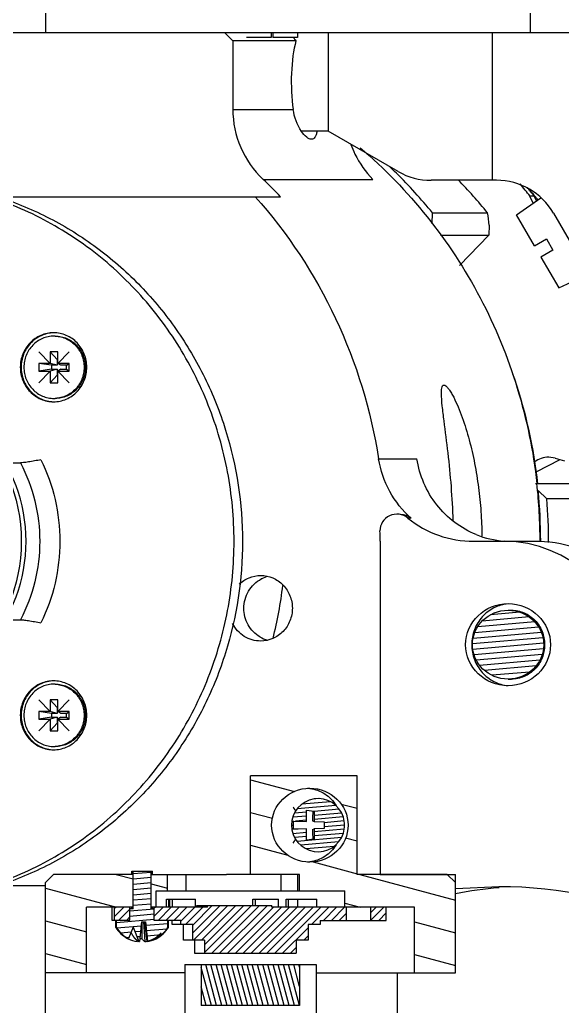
# Model space of a CAD drawing. Header units: millimetres. Extents: x 0 to 841, y 0 to 594.
# Drawn here: x 423.26 to 439.8, y 217.89 to 247.95 of the extents above; entities that cross this region are included whole.
import ezdxf

# ---------------------------------------------------------------- set-up
doc = ezdxf.new("R2010")
doc.units = ezdxf.units.MM
doc.header["$LTSCALE"] = 46.255
doc.layers.get('0').update_dxf_attribs({"linetype": 'CONTINUOUS'})
doc.layers.add('AXIS', color=7, linetype='CONTINUOUS')
doc.layers.add('COSMETIC', color=7, linetype='CONTINUOUS')
doc.styles.get("Standard").update_dxf_attribs({"font": 'txt', "width": 0.85})
doc.dimstyles.get("Standard").update_dxf_attribs({"dimtxt": 3.5, "dimasz": 3.5, "dimexe": 1.5, "dimexo": 1, "dimtad": 1, "dimtxsty": 'STANDARD', "dimcen": 0.09, "dimadec": 0, "dimazin": 0, "dimtol": 1, "dimtp": 0.01, "dimtm": 0.01, "dimtfac": 1, "dimtofl": 0, "dimtmove": 0, "dimatfit": 3, "dimfxl": 1, "dimtolj": 1, "dimarcsym": 0})

msp = doc.modelspace()

# ---------------------------------------------------------------- linework, layer by layer
at = {"color": 7, "linetype": 'CONTINUOUS'}
for p, q in [((424.05, 249.555), (424.05, 247.555)), ((438.825, 247.555), (438.825, 249.555)), ((408.078, 247.555), (440.825, 247.555)), ((429.498, 247.555), (429.756, 247.305)), ((430.925, 247.555), (430.925, 247.405)), ((430.975, 247.555), (430.975, 247.405)), ((431.725, 247.555), (431.725, 247.405)), ((432.663, 247.555), (432.663, 244.555)), ((437.663, 247.555), (437.663, 243.055)), ((431.679, 247.305), (429.756, 247.305)), ((429.756, 247.305), (429.756, 245.217)), ((429.756, 245.217), (431.595, 245.217)), ((434.797, 243.323), (432.663, 244.555)), ((430.68, 243.083), (434.024, 243.083)), ((437.797, 243.055), (435.797, 243.055)), ((422.525, 242.555), (431.208, 242.555)), ((438.403, 242.005), (439.145, 242.524)), ((438.944, 242.571), (438.814, 242.571)), ((438.909, 242.359), (438.814, 242.571)), ((439.008, 242.428), (438.944, 242.571)), ((435.828, 241.73), (435.842, 242.064)), ((435.842, 242.064), (437.524, 242.064)), ((438.947, 241.063), (438.403, 242.005)), ((439.529, 242.055), (445.682, 231.397)), ((437.574, 241.691), (437.561, 241.387)), ((436.084, 241.387), (437.561, 241.387)), ((437.561, 241.387), (436.668, 240.462)), ((438.947, 241.063), (439.315, 241.276)), ((439.315, 241.276), (439.515, 240.929)), ((439.515, 240.929), (439.147, 240.717)), ((439.147, 240.717), (439.691, 239.775)), ((439.691, 239.775), (440.601, 240.199)), ((424.419, 237.833), (424.189, 237.833)), ((424.402, 237.596), (424.189, 237.833)), ((424.189, 237.833), (424.189, 237.477)), ((424.419, 237.477), (424.419, 237.833)), ((424.419, 237.596), (424.402, 237.596)), ((424.402, 237.596), (424.402, 237.418)), ((424.189, 237.477), (423.845, 237.477)), ((424.23, 237.418), (423.845, 237.477)), ((423.845, 237.477), (423.845, 237.24)), ((424.23, 237.299), (423.845, 237.24)), ((423.845, 237.24), (424.189, 237.24)), ((424.402, 237.418), (424.189, 237.477)), ((424.402, 237.299), (424.189, 237.24)), ((424.189, 237.24), (424.189, 236.883)), ((424.402, 237.418), (424.23, 237.418)), ((424.23, 237.418), (424.23, 237.299)), ((424.23, 237.299), (424.402, 237.299)), ((424.402, 237.299), (424.402, 237.121)), ((424.763, 237.477), (424.419, 237.477)), ((424.517, 237.418), (424.419, 237.477)), ((424.517, 237.299), (424.419, 237.24)), ((424.419, 237.24), (424.763, 237.24)), ((424.419, 236.883), (424.419, 237.24)), ((424.689, 237.418), (424.517, 237.418)), ((424.517, 237.299), (424.689, 237.299)), ((424.689, 237.418), (424.763, 237.477)), ((424.689, 237.299), (424.689, 237.418)), ((424.689, 237.299), (424.763, 237.24)), ((424.763, 237.24), (424.763, 237.477)), ((424.402, 237.121), (424.189, 236.883)), ((424.402, 237.121), (424.419, 237.121)), ((424.189, 236.883), (424.419, 236.883)), ((434.201, 234.569), (435.366, 234.569)), ((438.999, 234.171), (439.734, 234.545)), ((439.584, 234.59), (439.385, 234.619)), ((439.584, 234.59), (439.863, 234.507)), ((440.595, 233.805), (438.982, 233.805)), ((439.329, 233.347), (439.064, 233.599)), ((441.012, 233.347), (439.329, 233.347)), ((435.19, 232.763), (435.093, 232.763)), ((437.097, 232.055), (439.089, 232.055)), ((438.147, 229.955), (438.247, 229.955)), ((438.147, 227.855), (438.247, 227.855)), ((424.419, 227.227), (424.189, 227.227)), ((424.402, 226.989), (424.189, 227.227)), ((424.189, 227.227), (424.189, 226.87)), ((424.419, 226.989), (424.402, 226.989)), ((424.402, 226.989), (424.402, 226.811)), ((424.419, 226.87), (424.419, 227.227)), ((424.189, 226.87), (423.845, 226.87)), ((424.23, 226.811), (423.845, 226.87)), ((423.845, 226.87), (423.845, 226.633)), ((424.23, 226.692), (423.845, 226.633)), ((424.402, 226.811), (424.189, 226.87)), ((424.402, 226.692), (424.189, 226.633)), ((424.402, 226.811), (424.23, 226.811)), ((424.23, 226.811), (424.23, 226.692)), ((424.23, 226.692), (424.402, 226.692)), ((424.402, 226.692), (424.402, 226.514)), ((424.763, 226.87), (424.419, 226.87)), ((424.517, 226.811), (424.419, 226.87)), ((424.517, 226.692), (424.419, 226.633)), ((424.689, 226.811), (424.517, 226.811)), ((424.517, 226.692), (424.689, 226.692)), ((424.689, 226.811), (424.763, 226.87)), ((424.689, 226.692), (424.689, 226.811)), ((424.689, 226.692), (424.763, 226.633)), ((424.763, 226.633), (424.763, 226.87)), ((423.845, 226.633), (424.189, 226.633)), ((424.189, 226.633), (424.189, 226.277)), ((424.402, 226.514), (424.189, 226.277)), ((424.402, 226.514), (424.419, 226.514)), ((424.419, 226.633), (424.763, 226.633)), ((424.419, 226.277), (424.419, 226.633)), ((424.189, 226.277), (424.419, 226.277)), ((433.542, 224.905), (430.292, 224.905)), ((430.292, 221.905), (430.292, 224.905)), ((433.542, 221.905), (433.542, 224.905)), ((432.005, 223.859), (432.234, 223.836)), ((432.005, 223.519), (432.005, 223.859)), ((432.234, 223.836), (432.234, 223.513)), ((431.61, 223.529), (432.005, 223.519)), ((431.61, 223.281), (431.61, 223.529)), ((432.185, 223.542), (432.234, 223.513)), ((432.234, 223.513), (432.537, 223.505)), ((432.537, 223.505), (432.537, 223.305)), ((432.005, 223.291), (431.61, 223.281)), ((432.005, 222.951), (432.005, 223.291)), ((432.185, 223.268), (432.234, 223.297)), ((432.537, 223.305), (432.234, 223.297)), ((432.234, 223.297), (432.234, 222.974)), ((432.234, 222.974), (432.005, 222.951)), ((424.292, 221.905), (424.042, 221.655)), ((426.717, 221.905), (424.292, 221.905)), ((426.678, 222.005), (427.303, 222.005)), ((426.678, 221.905), (426.678, 222.005)), ((426.717, 220.855), (426.717, 222.005)), ((427.265, 220.855), (427.265, 222.005)), ((427.265, 221.905), (429.558, 221.905)), ((427.303, 221.905), (427.303, 222.005)), ((427.768, 221.405), (427.768, 221.905)), ((428.326, 221.905), (428.326, 221.405)), ((431.792, 221.905), (430.292, 221.905)), ((431.224, 221.905), (431.224, 221.405)), ((431.741, 221.405), (431.741, 221.905)), ((431.792, 221.405), (431.792, 221.905)), ((436.292, 221.905), (433.542, 221.905)), ((436.292, 221.905), (436.542, 221.655)), ((424.042, 218.905), (424.042, 221.655)), ((436.542, 218.905), (436.542, 221.655)), ((427.417, 221.405), (433.167, 221.405)), ((427.417, 220.905), (427.417, 221.405)), ((433.167, 220.905), (433.167, 221.405)), ((427.732, 221.155), (428.618, 221.155)), ((427.732, 220.905), (427.732, 221.155)), ((427.81, 220.905), (427.81, 221.155)), ((427.84, 220.905), (427.84, 221.155)), ((427.918, 220.905), (427.918, 221.155)), ((428.618, 220.905), (428.618, 221.155)), ((430.369, 221.155), (431.147, 221.155)), ((430.369, 220.955), (430.369, 221.155)), ((430.447, 220.955), (430.447, 221.155)), ((431.147, 220.905), (431.147, 221.155)), ((431.382, 221.155), (432.319, 221.155)), ((431.382, 220.905), (431.382, 221.155)), ((431.448, 220.905), (431.448, 221.155)), ((431.74, 220.905), (431.74, 221.155)), ((432.319, 220.905), (432.319, 221.155)), ((426.717, 220.905), (425.292, 220.905)), ((425.292, 218.905), (425.292, 220.905)), ((426.079, 220.505), (426.079, 220.905)), ((426.151, 220.505), (426.151, 220.905)), ((426.62, 220.505), (426.62, 220.905)), ((426.717, 220.855), (426.62, 220.855)), ((426.678, 220.855), (426.678, 220.905)), ((428.986, 220.905), (427.265, 220.905)), ((427.361, 220.855), (427.265, 220.855)), ((427.303, 220.855), (427.303, 220.905)), ((427.361, 220.505), (427.361, 220.905)), ((428.656, 220.955), (430.947, 220.955)), ((428.656, 220.905), (428.656, 220.955)), ((428.986, 220.905), (428.986, 220.955)), ((430.947, 220.905), (430.947, 220.955)), ((435.292, 220.905), (430.947, 220.905)), ((433.223, 220.505), (433.223, 220.905)), ((433.964, 220.505), (433.964, 220.905)), ((434.433, 220.505), (434.433, 220.905)), ((435.292, 218.905), (435.292, 220.905)), ((426.62, 220.505), (426.079, 220.505)), ((426.191, 220.288), (426.191, 220.505)), ((426.205, 220.288), (426.205, 220.505)), ((426.97, 220.455), (426.909, 219.857)), ((426.97, 220.455), (427.093, 220.455)), ((426.987, 220.455), (426.983, 219.956)), ((427.033, 220.455), (427.075, 219.857)), ((427.064, 220.455), (427.136, 219.857)), ((427.093, 220.455), (427.153, 219.868)), ((428.17, 220.505), (427.361, 220.505)), ((427.777, 220.288), (427.777, 220.505)), ((427.791, 220.288), (427.791, 220.505)), ((427.911, 220.38), (427.911, 220.505)), ((428.532, 220.38), (427.911, 220.38)), ((428.17, 220.38), (428.17, 220.505)), ((428.249, 219.905), (428.249, 220.38)), ((428.532, 219.905), (428.532, 220.38)), ((432.415, 220.38), (432.052, 220.38)), ((432.052, 220.38), (432.052, 219.905)), ((432.415, 220.505), (434.433, 220.505)), ((432.415, 220.505), (432.415, 220.38)), ((426.205, 220.288), (426.191, 220.288)), ((426.719, 220.294), (426.579, 219.95)), ((426.719, 220.294), (426.886, 219.86)), ((427.777, 220.288), (427.791, 220.288)), ((426.565, 219.944), (426.542, 219.956)), ((426.856, 219.938), (426.846, 219.857)), ((428.895, 219.905), (428.249, 219.905)), ((428.587, 219.905), (428.587, 219.5)), ((428.895, 219.905), (428.895, 219.5)), ((432.052, 219.905), (431.69, 219.905)), ((431.69, 219.905), (431.69, 219.5)), ((428.587, 219.5), (431.69, 219.5)), ((428.292, 218.905), (424.042, 218.905)), ((428.292, 219.155), (432.292, 219.155)), ((428.292, 219.155), (428.292, 217.405)), ((428.792, 219.155), (428.792, 217.905)), ((431.792, 219.155), (431.792, 217.905)), ((432.292, 219.155), (432.292, 217.405)), ((432.292, 218.905), (436.542, 218.905)), ((431.792, 217.905), (428.792, 217.905))]:
    msp.add_line(p, q, dxfattribs=at)
at = {"color": 2, "linetype": 'CONTINUOUS'}
for p, q in [((438.786, 229.749), (437.361, 229.625)), ((438.506, 229.893), (437.611, 229.814)), ((439.077, 229.439), (437.132, 229.269)), ((438.959, 229.597), (437.22, 229.445)), ((439.208, 229.115), (437.064, 228.927)), ((439.158, 229.279), (437.083, 229.097)), ((439.229, 228.949), (437.074, 228.76)), ((439.224, 228.781), (437.11, 228.596)), ((439.189, 228.61), (437.177, 228.434)), ((439.118, 228.436), (437.278, 228.275)), ((439, 228.258), (437.428, 228.12)), ((438.802, 228.072), (437.658, 227.972)), ((430.292, 224.789), (431.637, 224.429)), ((432.891, 224.008), (431.721, 223.905)), ((432.736, 224.119), (431.86, 224.042)), ((432.385, 224.213), (432.197, 224.196)), ((433.059, 224.048), (433.542, 223.918)), ((430.292, 223.793), (430.962, 223.614)), ((432.005, 223.681), (431.583, 223.644)), ((432.005, 223.806), (431.635, 223.773)), ((432.999, 223.893), (432.234, 223.826)), ((433.074, 223.775), (432.234, 223.701)), ((431.61, 223.397), (431.547, 223.392)), ((431.61, 223.522), (431.555, 223.517)), ((432.005, 223.557), (431.669, 223.527)), ((433.124, 223.654), (432.234, 223.577)), ((433.149, 223.532), (432.537, 223.478)), ((433.157, 223.408), (432.537, 223.354)), ((431.747, 223.285), (431.558, 223.268)), ((432.005, 223.183), (431.589, 223.146)), ((433.15, 223.283), (432.234, 223.203)), ((433.125, 223.156), (432.234, 223.078)), ((430.292, 222.798), (431.434, 222.492)), ((432.005, 223.058), (431.64, 223.026)), ((433.069, 223.027), (431.718, 222.909)), ((432.98, 222.894), (431.829, 222.794)), ((433.192, 223.017), (433.542, 222.923)), ((432.84, 222.758), (431.991, 222.683)), ((432.202, 222.286), (433.542, 221.927)), ((426.195, 221.905), (426.717, 221.765)), ((427.265, 221.967), (426.717, 221.919)), ((433.625, 221.905), (436.542, 221.123)), ((427.265, 221.806), (426.717, 221.758)), ((427.265, 221.645), (426.717, 221.597)), ((427.265, 221.618), (427.768, 221.483)), ((424.042, 221.486), (426.212, 220.905)), ((427.265, 221.484), (426.717, 221.436)), ((427.265, 221.324), (426.717, 221.276)), ((427.265, 221.163), (426.717, 221.115)), ((427.265, 221.002), (426.717, 220.954)), ((433.167, 221.032), (433.642, 220.905)), ((426.194, 220.905), (426.151, 220.862)), ((426.435, 220.905), (426.151, 220.622)), ((426.62, 220.85), (426.275, 220.505)), ((427.361, 220.849), (426.62, 220.784)), ((427.361, 220.688), (426.62, 220.624)), ((427.396, 220.905), (427.361, 220.871)), ((427.636, 220.905), (427.361, 220.631)), ((427.876, 220.905), (427.476, 220.505)), ((428.116, 220.905), (427.716, 220.505)), ((428.356, 220.905), (427.956, 220.505)), ((428.597, 220.905), (428.17, 220.478)), ((428.837, 220.905), (428.312, 220.38)), ((429.127, 220.955), (428.532, 220.36)), ((429.367, 220.955), (428.532, 220.12)), ((429.607, 220.955), (428.557, 219.905)), ((429.848, 220.955), (428.798, 219.905)), ((430.088, 220.955), (428.895, 219.762)), ((430.328, 220.955), (428.895, 219.522)), ((430.568, 220.955), (429.113, 219.5)), ((430.808, 220.955), (429.353, 219.5)), ((430.999, 220.905), (429.594, 219.5)), ((431.239, 220.905), (429.834, 219.5)), ((431.479, 220.905), (430.074, 219.5)), ((431.719, 220.905), (430.314, 219.5)), ((431.96, 220.905), (430.555, 219.5)), ((432.2, 220.905), (430.795, 219.5)), ((432.44, 220.905), (431.035, 219.5)), ((432.68, 220.905), (432.155, 220.38)), ((432.92, 220.905), (432.52, 220.505)), ((433.161, 220.905), (432.761, 220.505)), ((433.223, 220.727), (433.001, 220.505)), ((434.121, 220.905), (433.964, 220.748)), ((434.362, 220.905), (433.964, 220.508)), ((434.433, 220.737), (434.202, 220.505)), ((424.042, 220.491), (425.292, 220.156)), ((427.361, 220.528), (426.205, 220.426)), ((426.62, 220.61), (426.515, 220.505)), ((427.777, 220.403), (427.104, 220.344)), ((432.415, 220.399), (432.395, 220.38)), ((435.292, 220.463), (436.542, 220.128)), ((426.957, 220.331), (426.22, 220.267)), ((426.658, 220.144), (426.344, 220.117)), ((426.94, 220.169), (426.773, 220.154)), ((427.742, 220.239), (427.12, 220.185)), ((427.579, 220.064), (427.137, 220.025)), ((432.052, 220.277), (431.275, 219.5)), ((426.59, 219.977), (426.536, 219.973)), ((426.924, 220.007), (426.833, 219.999)), ((432.052, 220.037), (431.92, 219.905)), ((424.042, 219.495), (425.292, 219.16)), ((431.69, 219.675), (431.515, 219.5)), ((435.292, 219.467), (436.542, 219.132)), ((429.105, 217.905), (428.792, 219.072)), ((429.263, 217.905), (428.928, 219.155)), ((429.421, 217.905), (429.086, 219.155)), ((429.579, 217.905), (429.244, 219.155)), ((429.737, 217.905), (429.402, 219.155)), ((429.895, 217.905), (429.56, 219.155)), ((430.053, 217.905), (429.718, 219.155)), ((430.211, 217.905), (429.876, 219.155)), ((430.369, 217.905), (430.034, 219.155)), ((430.527, 217.905), (430.192, 219.155)), ((430.685, 217.905), (430.35, 219.155)), ((430.843, 217.905), (430.508, 219.155)), ((431.001, 217.905), (430.666, 219.155)), ((431.159, 217.905), (430.824, 219.155)), ((431.317, 217.905), (430.982, 219.155)), ((431.475, 217.905), (431.14, 219.155)), ((431.633, 217.905), (431.298, 219.155)), ((431.791, 217.905), (431.456, 219.155)), ((431.792, 218.489), (431.614, 219.155)), ((431.792, 219.078), (431.772, 219.155)), ((428.947, 217.905), (428.792, 218.482))]:
    msp.add_line(p, q, dxfattribs=at)
at = {"color": 7, "linetype": 'CONTINUOUS'}
msp.add_circle((418.308, 232.055), 5, dxfattribs=at)
for centre, radius, start, end in [((424.075, 232.468), 15.183, 45.369, 46.4819), ((423.984, 232.378), 15.311, 39.2413, 45.3628), ((435.797, 245.055), 2, 240, 270), ((425.658, 232.371), 15.321, 39.2423, 44.3014), ((437.797, 241.055), 2, 30, 90), ((425.713, 232.363), 16.609, 37.9231, 39.5802), ((425.842, 232.363), 16.609, 38.6226, 39.0981), ((426.535, 232.381), 16.073, 40.115, 40.4867), ((425.843, 232.364), 16.608, 38.2211, 38.6227), ((426.533, 232.379), 16.075, 39.9286, 40.115), ((426.522, 232.37), 16.089, 39.3944, 39.9286), ((425.844, 232.365), 16.607, 37.9231, 38.2211), ((426.503, 232.354), 16.114, 38.8483, 39.3944), ((327.937, 227.262), 110.582, 7.4977, 7.69246), ((424.304, 237.423), 0.886, 87.4943, 89.999), ((424.304, 237.294), 0.886, 270.001, 272.5057), ((423.063, 232.054), 16.06, 0.005, 6.3131), ((423.343, 232.055), 15.797, 0.0065, 5.6112), ((423.327, 232.055), 16.054, 359.888, 4.6155), ((438.231, 234.889), 2.834, 248.1088, 265.8287), ((419.482, 232.052), 11.873, 345.5756, 353.5221), ((424.304, 226.816), 0.886, 87.4943, 89.999), ((424.304, 226.687), 0.886, 270.001, 272.5057), ((432.355, 223.405), 0.809, 17.7197, 342.2803), ((438.907, 223.416), 6.724, 176.3879, 178.9269), ((438.697, 223.385), 6.514, 181.0322, 183.653), ((426.991, 220.781), 0.94, 211.6366, 241.4881), ((426.991, 220.781), 0.927, 212.1004, 243.6065), ((426.991, 220.781), 0.927, 280.0577, 327.8996), ((426.991, 220.781), 0.94, 297.0129, 328.3634), ((426.567, 220.004), 0.0543, 243.3379, 250.1393), ((426.959, 220.718), 0.869, 243.0323, 262.5182), ((426.991, 220.781), 0.927, 263.4871, 264.9073), ((427.023, 220.741), 0.892, 261.1685, 262.5542), ((426.866, 219.944), 0.0966, 295.0583, 296.0598), ((426.877, 220.909), 0.96, 272.4649, 276.3724), ((426.959, 220.743), 0.894, 277.4484, 281.359), ((427.023, 220.718), 0.869, 277.4818, 296.9677)]:
    msp.add_arc(centre, radius, start, end, dxfattribs=at)
for centre, major_axis, start_param, end_param in [((432.862, 245.217), (3.106, 0), -3.141593, -2.349985), ((419.404, 232.055), (16.047, 0), 0.744249, 0.791607), ((418.278, 232.055), (-5.176, 0), 8.063742, 10.785814), ((434.759, 232.381), (0.518, 0), 0.869414, 3.16198), ((437.097, 235.055), (3.106, 0), -2.272179, -1.570796), ((418.198, 232.055), (16.047, 0), 0, 0.020387), ((438.023, 228.555), (3.623, 0), 0, 1.570796), ((432.122, 223.405), (-1.035, 0), 9.175961, 9.673595)]:
    msp.add_ellipse(centre, major_axis=major_axis, ratio=0.965926, start_param=start_param, end_param=end_param, dxfattribs=at)
for centre, major_axis in [((438.147, 228.905), (-1.294, 0)), ((438.147, 228.905), (1.087, 0)), ((432.104, 223.405), (1.165, 0))]:
    msp.add_ellipse(centre, major_axis=major_axis, ratio=0.965926, dxfattribs=at)
for points, knots in [([(433.353, 244.15), (433.389, 244.05), (433.555, 243.662), (433.804, 243.309), (434.024, 243.083)], [0, 0, 0, 0, 0.25185, 1, 1, 1, 1]), ([(433.635, 244.048), (435.124, 242.787), (437.642, 239.636), (438.808, 235.78), (439.025, 233.82)], [0, 0, 0, 0, 0.497296, 1, 1, 1, 1]), ([(419.426, 221.058), (420.11, 221.075), (421.48, 221.248), (423.444, 221.91), (425.248, 222.95), (426.824, 224.329), (428.115, 225.995), (429.072, 227.886), (429.661, 229.931), (429.86, 232.055), (429.661, 234.179), (429.072, 236.224), (428.115, 238.115), (426.824, 239.781), (425.248, 241.16), (423.444, 242.2), (421.48, 242.862), (420.11, 243.035), (419.426, 243.052)], [0, 0, 0, 0, 0.061428, 0.123033, 0.184947, 0.247252, 0.309973, 0.373072, 0.436459, 0.5, 0.563541, 0.626928, 0.690027, 0.752748, 0.815053, 0.876967, 0.938572, 1, 1, 1, 1]), ([(422.531, 242.575), (423.062, 242.407), (424.103, 241.983), (425.544, 241.105), (426.835, 240.004), (427.943, 238.708), (428.843, 237.249), (429.733, 235.136), (430.226, 232.27), (429.84, 229.387), (429.029, 227.241), (428.185, 225.747), (427.126, 224.408), (425.877, 223.257), (424.47, 222.321), (423.446, 221.856), (422.921, 221.667)], [0, 0, 0, 0, 0.0615, 0.123268, 0.185354, 0.247778, 0.310525, 0.373549, 0.499759, 0.626019, 0.689102, 0.751922, 0.814428, 0.876598, 0.938441, 1, 1, 1, 1]), ([(430.44, 242.555), (431.425, 241.449), (433.085, 238.927), (433.967, 236.042), (434.201, 234.569)], [0, 0, 0, 0, 0.498083, 1, 1, 1, 1]), ([(424.291, 238.408), (424.161, 238.405), (423.898, 238.344), (423.571, 238.108), (423.353, 237.762), (423.303, 237.493), (423.303, 237.358)], [0, 0, 0, 0, 0.245989, 0.494401, 0.746061, 1, 1, 1, 1]), ([(424.304, 238.308), (424.244, 238.308), (424.123, 238.296), (423.95, 238.241), (423.79, 238.153), (423.65, 238.034), (423.536, 237.889), (423.451, 237.724), (423.398, 237.545), (423.38, 237.358), (423.398, 237.172), (423.451, 236.993), (423.536, 236.828), (423.65, 236.683), (423.79, 236.564), (423.95, 236.475), (424.123, 236.421), (424.244, 236.408), (424.304, 236.408)], [0, 0, 0, 0, 0.061435, 0.123031, 0.184931, 0.247224, 0.30994, 0.373043, 0.436442, 0.5, 0.563558, 0.626957, 0.69006, 0.752776, 0.815069, 0.876969, 0.938565, 1, 1, 1, 1]), ([(424.343, 238.308), (424.403, 238.308), (424.523, 238.296), (424.697, 238.241), (424.856, 238.153), (424.996, 238.034), (425.111, 237.889), (425.196, 237.724), (425.249, 237.545), (425.266, 237.358), (425.249, 237.172), (425.196, 236.993), (425.111, 236.828), (424.996, 236.683), (424.856, 236.564), (424.697, 236.475), (424.523, 236.421), (424.403, 236.408), (424.343, 236.408)], [0, 0, 0, 0, 0.061435, 0.123031, 0.184931, 0.247224, 0.30994, 0.373043, 0.436442, 0.5, 0.563558, 0.626957, 0.69006, 0.752776, 0.815069, 0.876969, 0.938565, 1, 1, 1, 1]), ([(424.343, 238.307), (424.401, 238.305), (424.518, 238.288), (424.684, 238.229), (424.837, 238.138), (424.971, 238.019), (425.08, 237.876), (425.161, 237.714), (425.21, 237.54), (425.227, 237.358), (425.21, 237.177), (425.161, 237.002), (425.08, 236.84), (424.971, 236.697), (424.837, 236.578), (424.684, 236.487), (424.518, 236.428), (424.401, 236.412), (424.343, 236.409)], [0, 0, 0, 0, 0.06143, 0.12304, 0.184963, 0.247276, 0.31, 0.373096, 0.436472, 0.5, 0.563528, 0.626904, 0.69, 0.752724, 0.815037, 0.87696, 0.93857, 1, 1, 1, 1]), ([(423.303, 237.358), (423.303, 237.224), (423.353, 236.954), (423.571, 236.609), (423.898, 236.373), (424.161, 236.312), (424.291, 236.309)], [0, 0, 0, 0, 0.253939, 0.505599, 0.754011, 1, 1, 1, 1]), ([(435.19, 232.763), (434.93, 232.991), (434.484, 233.548), (434.256, 234.223), (434.201, 234.569)], [0, 0, 0, 0, 0.497469, 1, 1, 1, 1]), ([(437.175, 232.259), (436.71, 232.446), (435.861, 233.089), (435.446, 234.065), (435.366, 234.569)], [0, 0, 0, 0, 0.495821, 1, 1, 1, 1]), ([(439.385, 234.619), (439.308, 234.619), (439.151, 234.593), (439.012, 234.517), (438.951, 234.469)], [0, 0, 0, 0, 0.498291, 1, 1, 1, 1]), ([(439.089, 232.055), (439.53, 232.055), (440.425, 231.871), (441.548, 231.087), (442.296, 229.924), (442.47, 229.01), (442.47, 228.555)], [0, 0, 0, 0, 0.24599, 0.494339, 0.746004, 1, 1, 1, 1]), ([(438.147, 230.151), (438.073, 230.144), (437.924, 230.117), (437.713, 230.034), (437.52, 229.912), (437.297, 229.704), (437.095, 229.368), (437.012, 228.905), (437.095, 228.442), (437.297, 228.106), (437.52, 227.898), (437.713, 227.776), (437.924, 227.693), (438.073, 227.666), (438.147, 227.659)], [0, 0, 0, 0, 0.061564, 0.123314, 0.18539, 0.247851, 0.3734, 0.5, 0.6266, 0.752149, 0.81461, 0.876686, 0.938436, 1, 1, 1, 1]), ([(438.247, 229.955), (438.313, 229.955), (438.446, 229.941), (438.638, 229.881), (438.815, 229.783), (439.021, 229.608), (439.209, 229.315), (439.287, 228.905), (439.209, 228.495), (439.021, 228.202), (438.815, 228.027), (438.638, 227.929), (438.446, 227.869), (438.313, 227.855), (438.247, 227.855)], [0, 0, 0, 0, 0.061577, 0.123318, 0.185362, 0.2478, 0.373322, 0.5, 0.626678, 0.7522, 0.814638, 0.876682, 0.938423, 1, 1, 1, 1]), ([(424.291, 227.801), (424.161, 227.798), (423.898, 227.737), (423.571, 227.501), (423.353, 227.156), (423.303, 226.886), (423.303, 226.752)], [0, 0, 0, 0, 0.245989, 0.494401, 0.746061, 1, 1, 1, 1]), ([(424.304, 227.702), (424.244, 227.702), (424.123, 227.689), (423.95, 227.635), (423.79, 227.546), (423.65, 227.427), (423.536, 227.282), (423.451, 227.117), (423.398, 226.938), (423.38, 226.752), (423.398, 226.565), (423.451, 226.386), (423.536, 226.221), (423.65, 226.076), (423.79, 225.957), (423.95, 225.869), (424.123, 225.814), (424.244, 225.802), (424.304, 225.802)], [0, 0, 0, 0, 0.061435, 0.123031, 0.184931, 0.247224, 0.30994, 0.373043, 0.436442, 0.5, 0.563558, 0.626957, 0.69006, 0.752776, 0.815069, 0.876969, 0.938565, 1, 1, 1, 1]), ([(424.343, 227.702), (424.403, 227.702), (424.523, 227.689), (424.697, 227.635), (424.856, 227.546), (424.996, 227.427), (425.111, 227.282), (425.196, 227.117), (425.249, 226.938), (425.266, 226.752), (425.249, 226.565), (425.196, 226.386), (425.111, 226.221), (424.996, 226.076), (424.856, 225.957), (424.697, 225.869), (424.523, 225.814), (424.403, 225.802), (424.343, 225.802)], [0, 0, 0, 0, 0.061435, 0.123031, 0.184931, 0.247224, 0.30994, 0.373043, 0.436442, 0.5, 0.563558, 0.626957, 0.69006, 0.752776, 0.815069, 0.876969, 0.938565, 1, 1, 1, 1]), ([(424.343, 227.701), (424.401, 227.698), (424.518, 227.682), (424.684, 227.623), (424.837, 227.532), (424.971, 227.413), (425.08, 227.27), (425.161, 227.108), (425.21, 226.933), (425.227, 226.752), (425.21, 226.57), (425.161, 226.396), (425.08, 226.234), (424.971, 226.091), (424.837, 225.972), (424.684, 225.881), (424.518, 225.822), (424.401, 225.805), (424.343, 225.803)], [0, 0, 0, 0, 0.06143, 0.12304, 0.184963, 0.247276, 0.31, 0.373096, 0.436472, 0.5, 0.563528, 0.626904, 0.69, 0.752724, 0.815037, 0.87696, 0.93857, 1, 1, 1, 1]), ([(423.303, 226.752), (423.303, 226.617), (423.353, 226.348), (423.571, 226.002), (423.898, 225.766), (424.161, 225.705), (424.291, 225.702)], [0, 0, 0, 0, 0.253939, 0.505599, 0.754011, 1, 1, 1, 1]), ([(426.548, 219.953), (426.55, 219.952), (426.556, 219.95), (426.563, 219.95), (426.568, 219.95)], [0, 0, 0, 0, 0.24449, 1, 1, 1, 1]), ([(426.579, 219.95), (426.578, 219.95), (426.574, 219.95), (426.571, 219.95), (426.568, 219.95)], [0, 0, 0, 0, 0.256285, 1, 1, 1, 1]), ([(427.075, 219.857), (427.067, 219.86), (427.05, 219.871), (427.027, 219.893), (427.005, 219.922), (426.99, 219.944), (426.983, 219.956)], [0, 0, 0, 0, 0.195472, 0.42481, 0.692388, 1, 1, 1, 1]), ([(427.136, 219.857), (427.138, 219.857), (427.143, 219.861), (427.149, 219.865), (427.153, 219.868)], [0, 0, 0, 0, 0.24008, 1, 1, 1, 1])]:
    msp.add_open_spline(points, degree=3, knots=knots, dxfattribs=at)
msp.add_open_spline([(434.878, 232.881), (434.99, 232.881), (435.107, 232.836), (435.19, 232.763)], degree=3, dxfattribs=at)
at = {"layer": 'AXIS', "color": 7, "linetype": 'CONTINUOUS'}
for p, q in [((430.925, 247.555), (430.925, 247.405)), ((430.975, 247.555), (430.975, 247.405)), ((431.725, 247.555), (431.725, 247.405)), ((430.925, 247.405), (430.175, 247.405)), ((431.725, 247.405), (430.975, 247.405)), ((432.663, 244.555), (431.85, 244.555)), ((423.023, 234.444), (423.282, 234.444)), ((434.245, 232.055), (434.245, 221.905)), ((423.023, 229.666), (423.282, 229.666)), ((430.292, 221.905), (429.558, 221.905)), ((434.245, 221.905), (436.542, 221.905)), ((436.542, 221.462), (436.542, 221.905)), ((424.042, 221.555), (422.96, 221.555)), ((424.042, 194.405), (424.042, 221.555)), ((437.87, 221.53), (436.542, 221.462)), ((434.771, 212.655), (434.771, 218.905))]:
    msp.add_line(p, q, dxfattribs=at)
for centre, radius, start, end in [((423.795, 232.092), 15.358, 18.6194, 19.4332), ((423.697, 232.063), 15.46, 6.4693, 18.604), ((431.061, 230.067), 0.948, 116.4351, 117.5646), ((431.062, 230.066), 0.949, 104.6058, 116.4281), ((431.062, 229.965), 0.951, 239.5533, 254.9707), ((431.983, 223.481), 1.049, 83.791, 86.7602), ((431.983, 223.483), 1.047, 83.4482, 83.7899), ((431.983, 223.329), 1.049, 273.2388, 276.209), ((431.983, 223.327), 1.047, 276.2101, 276.5518), ((438.753, 210.187), 11.343, 94.4405, 101.2436)]:
    msp.add_arc(centre, radius, start, end, dxfattribs=at)
for centre, major_axis, ratio, start_param, end_param in [((432.007, 246.055), (0, 1.75), 0.267949, 0.775193, 2.069858), ((433.301, 246.055), (1.858, -1.734), 0.127017, -2.588368, -2.501698), ((437.868, 209.405), (12.553, 0), 0.965926, 0.688551, 1.570659)]:
    msp.add_ellipse(centre, major_axis=major_axis, ratio=ratio, start_param=start_param, end_param=end_param, dxfattribs=at)
for points, knots in [([(432.154, 244.305), (432.102, 244.305), (431.978, 244.379), (431.742, 244.663), (431.63, 244.981), (431.595, 245.217)], [0, 0, 0, 0, 0.140455, 0.357355, 1, 1, 1, 1]), ([(432.324, 244.547), (432.316, 244.512), (432.3, 244.449), (432.265, 244.369), (432.216, 244.316), (432.174, 244.305), (432.154, 244.305)], [0, 0, 0, 0, 0.344187, 0.610443, 0.815743, 1, 1, 1, 1]), ([(424.291, 238.408), (424.159, 238.408), (423.89, 238.353), (423.553, 238.118), (423.329, 237.769), (423.277, 237.495), (423.277, 237.358)], [0, 0, 0, 0, 0.245983, 0.494338, 0.745998, 1, 1, 1, 1]), ([(425.305, 237.358), (425.305, 237.495), (425.253, 237.769), (425.029, 238.118), (424.692, 238.353), (424.423, 238.408), (424.291, 238.408)], [0, 0, 0, 0, 0.254002, 0.505662, 0.754017, 1, 1, 1, 1]), ([(423.277, 237.358), (423.277, 237.222), (423.329, 236.948), (423.553, 236.599), (423.89, 236.364), (424.159, 236.308), (424.291, 236.308)], [0, 0, 0, 0, 0.254002, 0.505662, 0.754017, 1, 1, 1, 1]), ([(424.291, 236.308), (424.423, 236.308), (424.692, 236.364), (425.029, 236.599), (425.253, 236.948), (425.305, 237.222), (425.305, 237.358)], [0, 0, 0, 0, 0.245983, 0.494338, 0.745998, 1, 1, 1, 1]), ([(436.115, 236.573), (436.115, 236.61), (436.117, 236.676), (436.13, 236.756), (436.162, 236.821), (436.231, 236.815), (436.287, 236.759), (436.353, 236.678), (436.421, 236.568), (436.517, 236.392), (436.63, 236.144), (436.796, 235.713), (436.971, 235.14), (437.134, 234.428), (437.252, 233.698), (437.326, 232.959), (437.346, 232.463), (437.349, 232.216)], [0, 0, 0, 0, 0.021623, 0.038256, 0.049225, 0.058682, 0.073618, 0.0947, 0.120394, 0.149195, 0.212448, 0.279903, 0.42042, 0.564111, 0.709014, 0.854409, 1, 1, 1, 1]), ([(436.473, 232.685), (436.462, 233.032), (436.425, 233.72), (436.325, 234.734), (436.217, 235.551), (436.141, 236.159), (436.115, 236.442), (436.115, 236.573)], [0, 0, 0, 0, 0.266481, 0.529377, 0.782285, 0.899236, 1, 1, 1, 1]), ([(423.907, 234.541), (423.842, 234.528), (423.715, 234.503), (423.536, 234.473), (423.393, 234.454), (423.312, 234.444), (423.282, 234.444)], [0, 0, 0, 0, 0.314212, 0.614833, 0.857377, 1, 1, 1, 1]), ([(423.907, 234.541), (424.095, 234.157), (424.384, 233.342), (424.53, 232.055), (424.384, 230.768), (424.095, 229.953), (423.907, 229.569)], [0, 0, 0, 0, 0.249565, 0.5, 0.750435, 1, 1, 1, 1]), ([(423.282, 234.444), (423.473, 234.079), (423.769, 233.297), (423.919, 232.055), (423.769, 230.813), (423.473, 230.031), (423.282, 229.666)], [0, 0, 0, 0, 0.249507, 0.5, 0.750493, 1, 1, 1, 1]), ([(429.944, 230.744), (430.031, 230.829), (430.239, 230.967), (430.484, 231.015), (430.604, 231.015)], [0, 0, 0, 0, 0.502234, 1, 1, 1, 1]), ([(430.091, 230.015), (430.091, 230.196), (430.189, 230.562), (430.464, 230.825), (430.622, 230.908)], [0, 0, 0, 0, 0.504005, 1, 1, 1, 1]), ([(430.604, 231.015), (430.73, 231.015), (430.986, 230.962), (431.307, 230.738), (431.521, 230.406), (431.57, 230.145), (431.57, 230.015)], [0, 0, 0, 0, 0.245983, 0.494344, 0.745978, 1, 1, 1, 1]), ([(430.58, 229.145), (430.433, 229.232), (430.18, 229.491), (430.091, 229.841), (430.091, 230.015)], [0, 0, 0, 0, 0.496261, 1, 1, 1, 1]), ([(431.57, 230.015), (431.57, 229.885), (431.521, 229.623), (431.307, 229.291), (430.986, 229.067), (430.73, 229.015), (430.604, 229.015)], [0, 0, 0, 0, 0.254022, 0.505656, 0.754017, 1, 1, 1, 1]), ([(423.282, 229.666), (423.312, 229.666), (423.393, 229.656), (423.536, 229.637), (423.715, 229.607), (423.842, 229.582), (423.907, 229.569)], [0, 0, 0, 0, 0.142625, 0.385171, 0.685791, 1, 1, 1, 1]), ([(430.604, 229.015), (430.431, 229.015), (430.075, 229.117), (429.83, 229.392), (429.75, 229.549)], [0, 0, 0, 0, 0.496004, 1, 1, 1, 1]), ([(424.291, 227.802), (424.159, 227.802), (423.89, 227.746), (423.553, 227.511), (423.329, 227.162), (423.277, 226.888), (423.277, 226.752)], [0, 0, 0, 0, 0.245983, 0.494338, 0.745998, 1, 1, 1, 1]), ([(425.305, 226.752), (425.305, 226.888), (425.253, 227.162), (425.029, 227.511), (424.692, 227.746), (424.423, 227.802), (424.291, 227.802)], [0, 0, 0, 0, 0.254002, 0.505662, 0.754017, 1, 1, 1, 1]), ([(423.277, 226.752), (423.277, 226.615), (423.329, 226.341), (423.553, 225.992), (423.89, 225.757), (424.159, 225.702), (424.291, 225.702)], [0, 0, 0, 0, 0.254002, 0.505662, 0.754017, 1, 1, 1, 1]), ([(424.291, 225.702), (424.423, 225.702), (424.692, 225.757), (425.029, 225.992), (425.253, 226.341), (425.305, 226.615), (425.305, 226.752)], [0, 0, 0, 0, 0.245983, 0.494338, 0.745998, 1, 1, 1, 1]), ([(432.102, 224.523), (432.263, 224.505), (432.583, 224.39), (432.817, 224.145), (432.902, 224.005)], [0, 0, 0, 0, 0.49657, 1, 1, 1, 1]), ([(432.902, 222.805), (432.817, 222.665), (432.583, 222.42), (432.263, 222.305), (432.102, 222.287)], [0, 0, 0, 0, 0.50343, 1, 1, 1, 1])]:
    msp.add_open_spline(points, degree=3, knots=knots, dxfattribs=at)
at = {"layer": 'COSMETIC', "color": 7, "linetype": 'CONTINUOUS'}
for p, q in [((424.189, 237.477), (423.845, 237.833)), ((424.419, 237.477), (424.763, 237.833)), ((424.189, 237.24), (423.845, 236.883)), ((424.419, 237.24), (424.763, 236.883)), ((424.189, 226.87), (423.845, 227.227)), ((424.419, 226.87), (424.763, 227.227)), ((424.189, 226.633), (423.845, 226.277)), ((424.419, 226.633), (424.763, 226.277)), ((426.883, 219.867), (426.887, 219.865)), ((426.887, 219.865), (426.888, 219.864))]:
    msp.add_line(p, q, dxfattribs=at)
for points, knots in [([(431.592, 223.955), (431.595, 223.951), (431.599, 223.944), (431.605, 223.935), (431.61, 223.928), (431.614, 223.921), (431.618, 223.915), (431.622, 223.911), (431.624, 223.907), (431.626, 223.904), (431.627, 223.902), (431.628, 223.901), (431.629, 223.9), (431.629, 223.899), (431.63, 223.898), (431.632, 223.895), (431.634, 223.892), (431.637, 223.888), (431.64, 223.884), (431.643, 223.88), (431.644, 223.878), (431.646, 223.875), (431.648, 223.872), (431.651, 223.869), (431.654, 223.865), (431.656, 223.862), (431.658, 223.86), (431.659, 223.858), (431.661, 223.856), (431.664, 223.852), (431.668, 223.845), (431.672, 223.84), (431.674, 223.837)], [0, 0, 0, 0, 0.125, 0.1875, 0.25, 0.3125, 0.375, 0.40625, 0.4375, 0.46875, 0.484375, 0.492188, 0.5, 0.507812, 0.515625, 0.53125, 0.5625, 0.59375, 0.625, 0.65625, 0.671875, 0.6875, 0.71875, 0.75, 0.78125, 0.8125, 0.828125, 0.84375, 0.859375, 0.875, 0.9375, 1, 1, 1, 1]), ([(431.592, 222.855), (431.595, 222.859), (431.599, 222.866), (431.605, 222.875), (431.61, 222.882), (431.614, 222.889), (431.618, 222.895), (431.622, 222.899), (431.624, 222.903), (431.626, 222.906), (431.627, 222.908), (431.628, 222.909), (431.629, 222.91), (431.629, 222.911), (431.63, 222.912), (431.632, 222.915), (431.634, 222.918), (431.637, 222.922), (431.64, 222.926), (431.643, 222.93), (431.644, 222.932), (431.646, 222.935), (431.648, 222.938), (431.651, 222.941), (431.654, 222.945), (431.656, 222.948), (431.658, 222.95), (431.659, 222.952), (431.661, 222.954), (431.664, 222.958), (431.668, 222.965), (431.672, 222.97), (431.674, 222.973)], [0, 0, 0, 0, 0.125, 0.1875, 0.25, 0.3125, 0.375, 0.40625, 0.4375, 0.46875, 0.484375, 0.492188, 0.5, 0.507812, 0.515625, 0.53125, 0.5625, 0.59375, 0.625, 0.65625, 0.671875, 0.6875, 0.71875, 0.75, 0.78125, 0.8125, 0.828125, 0.84375, 0.859375, 0.875, 0.9375, 1, 1, 1, 1]), ([(426.655, 220.124), (426.659, 220.117), (426.665, 220.106), (426.672, 220.091), (426.677, 220.082), (426.681, 220.075), (426.684, 220.071), (426.686, 220.067), (426.687, 220.064), (426.689, 220.062), (426.692, 220.057), (426.697, 220.049), (426.704, 220.039), (426.71, 220.029), (426.715, 220.021), (426.718, 220.016), (426.72, 220.014), (426.721, 220.012), (426.722, 220.011), (426.724, 220.008), (426.727, 220.004), (426.732, 219.999), (426.737, 219.991), (426.743, 219.984), (426.748, 219.978), (426.752, 219.973), (426.754, 219.97), (426.756, 219.967), (426.758, 219.966), (426.759, 219.964), (426.759, 219.964), (426.761, 219.962), (426.763, 219.96), (426.766, 219.957), (426.77, 219.953), (426.775, 219.948), (426.781, 219.942), (426.787, 219.936), (426.792, 219.931), (426.795, 219.928), (426.797, 219.925), (426.798, 219.924), (426.8, 219.923), (426.801, 219.922), (426.805, 219.919), (426.811, 219.914), (426.819, 219.908), (426.826, 219.902), (426.832, 219.897), (426.836, 219.894), (426.838, 219.893), (426.839, 219.892), (426.84, 219.891), (426.843, 219.89), (426.846, 219.888), (426.851, 219.885), (426.858, 219.881), (426.869, 219.875), (426.877, 219.87), (426.883, 219.867)], [0, 0, 0, 0, 0.0625, 0.09375, 0.125, 0.140625, 0.15625, 0.164062, 0.171875, 0.179688, 0.1875, 0.21875, 0.25, 0.28125, 0.3125, 0.320312, 0.328125, 0.332031, 0.335938, 0.34375, 0.359375, 0.375, 0.40625, 0.4375, 0.453125, 0.46875, 0.484375, 0.492188, 0.496094, 0.5, 0.503906, 0.507812, 0.515625, 0.53125, 0.546875, 0.5625, 0.59375, 0.625, 0.640625, 0.65625, 0.664062, 0.667969, 0.671875, 0.679688, 0.6875, 0.71875, 0.75, 0.78125, 0.8125, 0.820312, 0.828125, 0.832031, 0.835938, 0.84375, 0.859375, 0.875, 0.90625, 0.9375, 1, 1, 1, 1]), ([(427.573, 220.124), (427.565, 220.116), (427.554, 220.104), (427.539, 220.088), (427.529, 220.078), (427.522, 220.07), (427.517, 220.065), (427.514, 220.061), (427.512, 220.059), (427.51, 220.057), (427.507, 220.055), (427.503, 220.052), (427.498, 220.047), (427.489, 220.04), (427.479, 220.031), (427.469, 220.022), (427.461, 220.015), (427.456, 220.011), (427.451, 220.007), (427.449, 220.005), (427.447, 220.003), (427.445, 220.001), (427.441, 219.999), (427.435, 219.995), (427.426, 219.988), (427.414, 219.98), (427.403, 219.972), (427.394, 219.966), (427.387, 219.961), (427.381, 219.957), (427.377, 219.955), (427.375, 219.953), (427.373, 219.952), (427.372, 219.951), (427.369, 219.95), (427.365, 219.947), (427.359, 219.944), (427.352, 219.94), (427.343, 219.935), (427.334, 219.93), (427.324, 219.925), (427.317, 219.922), (427.31, 219.918), (427.305, 219.915), (427.301, 219.912), (427.298, 219.911), (427.296, 219.91), (427.292, 219.909), (427.287, 219.907), (427.281, 219.904), (427.271, 219.9), (427.259, 219.895), (427.246, 219.89), (427.236, 219.886), (427.23, 219.884), (427.225, 219.882), (427.221, 219.88), (427.219, 219.879), (427.216, 219.878), (427.212, 219.877), (427.206, 219.876), (427.195, 219.873), (427.182, 219.869), (427.162, 219.864), (427.146, 219.859), (427.136, 219.857)], [0, 0, 0, 0, 0.0625, 0.09375, 0.125, 0.140625, 0.15625, 0.164062, 0.167969, 0.171875, 0.179688, 0.1875, 0.203125, 0.21875, 0.25, 0.28125, 0.296875, 0.3125, 0.320312, 0.328125, 0.332031, 0.335938, 0.34375, 0.359375, 0.375, 0.40625, 0.4375, 0.453125, 0.46875, 0.484375, 0.492188, 0.496094, 0.5, 0.503906, 0.507812, 0.515625, 0.53125, 0.546875, 0.5625, 0.59375, 0.609375, 0.625, 0.640625, 0.65625, 0.664062, 0.667969, 0.671875, 0.679688, 0.6875, 0.703125, 0.71875, 0.75, 0.78125, 0.796875, 0.8125, 0.820312, 0.828125, 0.832031, 0.835938, 0.84375, 0.859375, 0.875, 0.90625, 0.9375, 1, 1, 1, 1]), ([(426.888, 219.864), (426.888, 219.864), (426.888, 219.864), (426.889, 219.864), (426.889, 219.864), (426.889, 219.864), (426.89, 219.864), (426.89, 219.863), (426.892, 219.863), (426.893, 219.862), (426.896, 219.861), (426.898, 219.86), (426.9, 219.859), (426.901, 219.859), (426.902, 219.859), (426.902, 219.859), (426.903, 219.858), (426.904, 219.858), (426.905, 219.857), (426.906, 219.857), (426.907, 219.857)], [0, 0, 0, 0, 0.0625, 0.125, 0.15625, 0.171875, 0.1875, 0.21875, 0.25, 0.375, 0.5, 0.625, 0.75, 0.78125, 0.8125, 0.828125, 0.84375, 0.875, 0.9375, 1, 1, 1, 1])]:
    msp.add_open_spline(points, degree=3, knots=knots, dxfattribs=at)

# ---------------------------------------------------------------- leaders
at = {"color": 2, "linetype": 'CONTINUOUS'}
msp.add_leader([(417.891, 225.104), (417.919, 145.322), (424.12, 145.322)], dimstyle='STANDARD', override={"dimtad": 0, "dimldrblk": 'DOTBLANK'}, dxfattribs=at)

doc.saveas('drawing.dxf')
